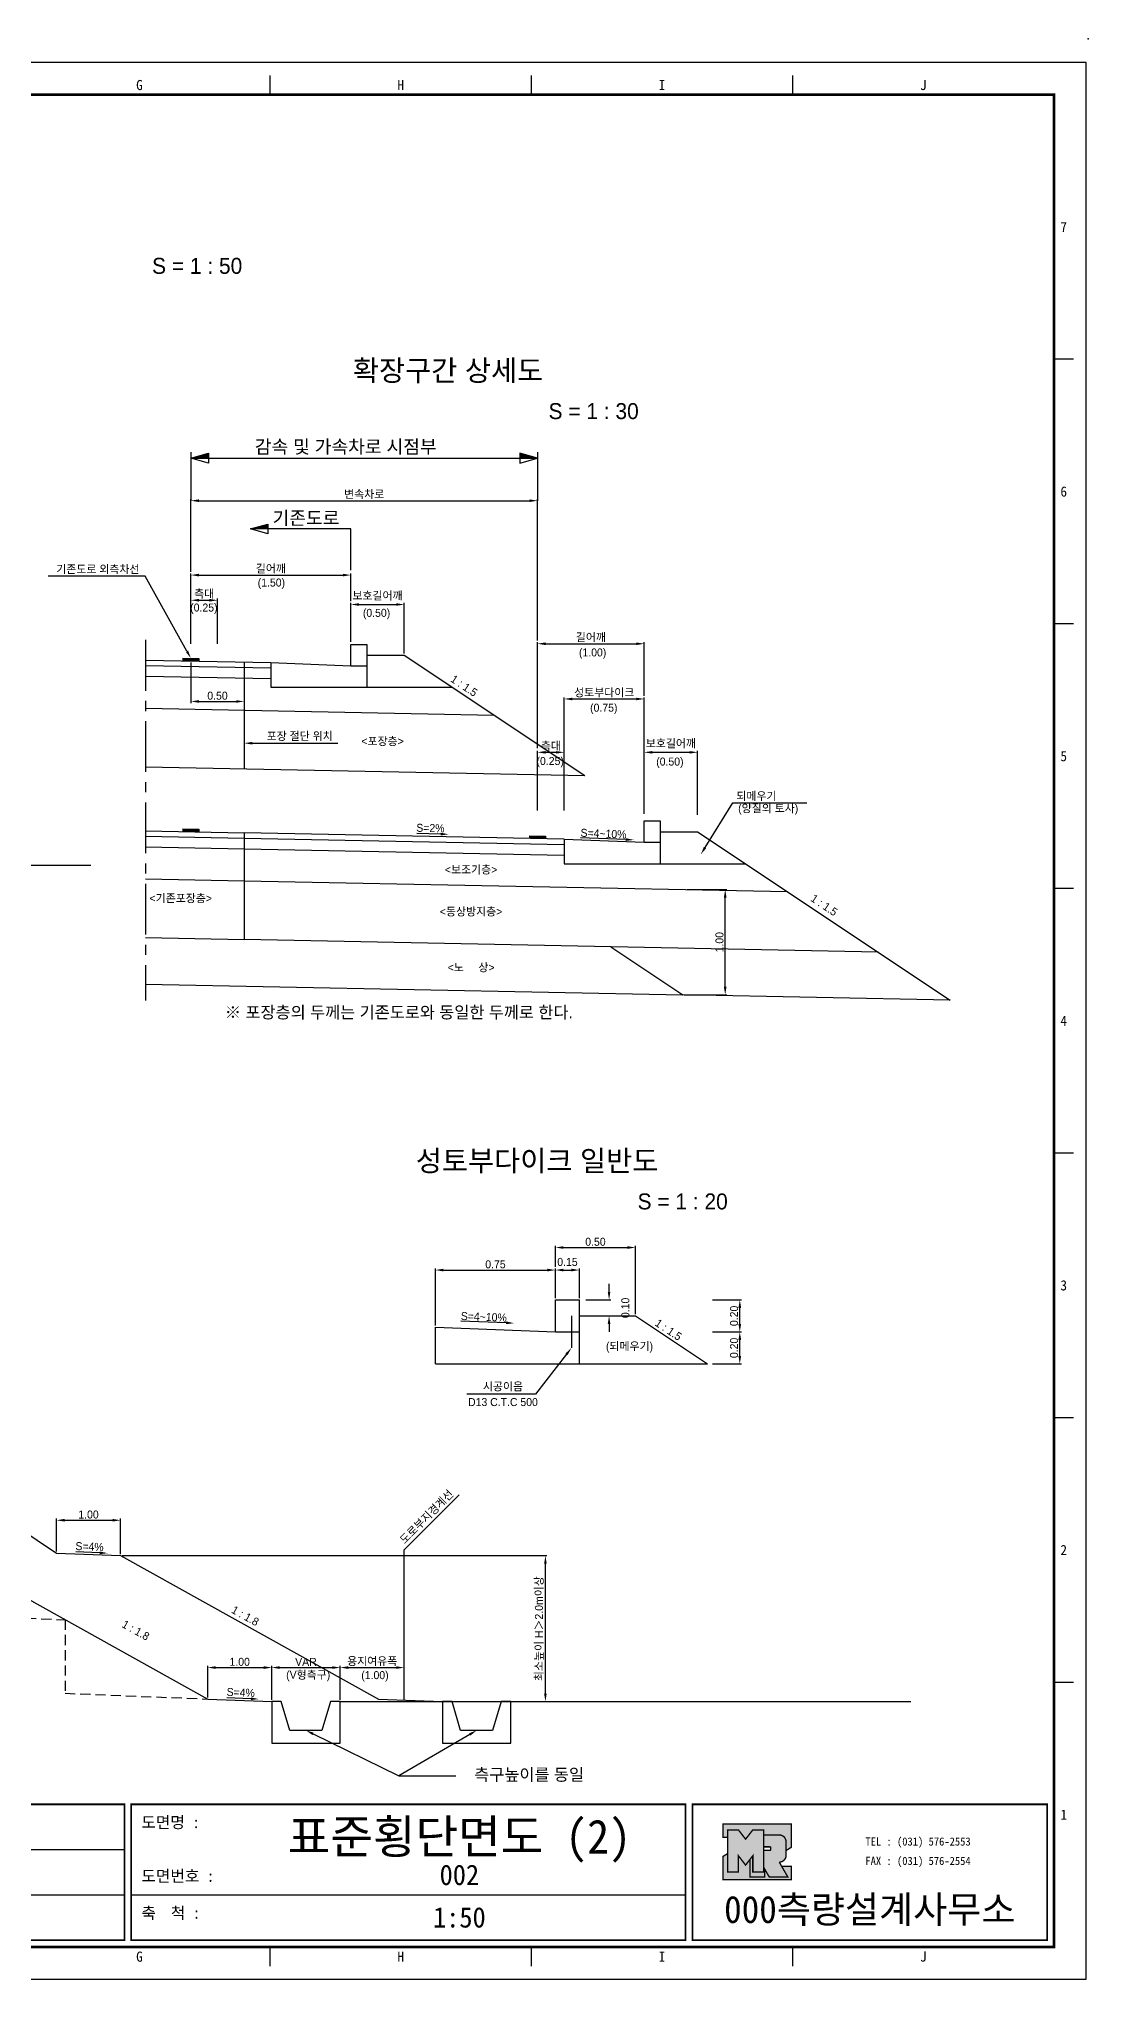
# Model space of a CAD drawing. Header units: millimetres. Extents: x 462 to 886, y -8 to 295.
# Drawn here: x 722 to 886, y -8.2 to 294.9 of the extents above; entities that cross this region are included whole.
import ezdxf
from ezdxf.enums import TextEntityAlignment as Align

# ---------------------------------------------------------------- set-up
doc = ezdxf.new("R2010")
doc.units = ezdxf.units.MM
doc.header["$LTSCALE"] = 0.25
doc.linetypes.add('CENTER', pattern=[50.8, 31.75, -6.35, 6.35, -6.35])
doc.linetypes.add('HIDDEN', pattern=[9.525, 6.35, -3.175])
for name, color, linetype in [('CC-GSTR-0004', 4, 'Continuous'), ('CZ-DIMT-0002', 7, 'Continuous'), ('CZ-EXST-0002', 22, 'Continuous'), ('CZ-LIN1-0007', 7, 'Continuous'), ('CZ-LIN2-0003', 3, 'Continuous'), ('CZ-LINE-0001', 7, 'Continuous'), ('CZ-MACL-0006', 6, 'Continuous'), ('CZ-TEXT-BOX0', 7, 'Continuous'), ('TITLE', 7, 'Continuous')]:
    doc.layers.add(name, color=color, linetype=linetype)
doc.styles.add('돋움', font='')
doc.styles.add('돋음체', font='')
doc.styles.get('돋움').set_extended_font_data('Dotum')
doc.styles.get('돋음체').set_extended_font_data('DotumChe')

msp = doc.modelspace()

# ---------------------------------------------------------------- hatches: boundary and pattern name
at = {"ltscale": 150}
h = msp.add_hatch(color=8, dxfattribs=at)
edge = h.paths.add_edge_path()
edge.add_line((839.6, 16.06), (828.93, 16.06))
edge.add_line((828.93, 16.06), (828.93, 13.98))
edge.add_line((828.93, 13.98), (829.64, 13.98))
edge.add_line((829.64, 13.98), (829.64, 15.15))
edge.add_line((829.64, 15.15), (831.33, 15.15))
edge.add_line((831.33, 15.15), (832.46, 13.7))
edge.add_line((832.46, 13.7), (833.59, 15.15))
edge.add_line((833.59, 15.15), (835.28, 15.15))
edge.add_line((835.28, 15.15), (835.28, 14.35))
edge.add_line((835.28, 14.35), (837.72, 14.35))
edge.add_arc((837.72, 13.29), 1.07, 0, 90, ccw=False)
edge.add_line((838.78, 13.29), (838.78, 11.92))
edge.add_line((838.78, 11.92), (839.6, 12.43))
edge.add_line((839.6, 12.43), (839.6, 16.06))
h.paths.add_polyline_path([(833.14, 10.53), (832.46, 9.65), (831.33, 11.11), (831.33, 8.59), (829.64, 8.59), (829.64, 11.44), (828.93, 11), (828.93, 7.37), (839.6, 7.37), (839.6, 9.45), (838.1, 9.45), (839.05, 7.8), (836.15, 7.8), (835.45, 9.01), (835.45, 7.8), (833.14, 7.8)])
msp.add_hatch(color=5, dxfattribs=at).paths.add_polyline_path([(835.28, 15.15), (833.59, 15.15), (832.46, 13.7), (831.33, 15.15), (829.64, 15.15), (829.64, 8.59), (831.33, 8.59), (831.33, 11.11), (832.46, 9.65), (833.59, 11.11), (833.59, 8.59), (835.28, 8.59)])
h = msp.add_hatch(color=161, dxfattribs=at)
edge = h.paths.add_edge_path()
edge.add_arc((837.72, 13.29), 1.07, 360, 450)
edge.add_line((837.72, 14.35), (835.28, 14.35))
edge.add_line((835.28, 14.35), (835.28, 12.5))
edge.add_line((835.28, 12.5), (836.27, 12.5))
edge.add_arc((836.27, 12.39), 0.113, 0, 90, ccw=False)
edge.add_line((836.39, 12.39), (836.39, 12.08))
edge.add_arc((836.27, 12.08), 0.113, 270, 360, ccw=False)
edge.add_line((836.27, 11.97), (835.28, 11.97))
edge.add_line((835.28, 11.97), (835.28, 8.59))
edge.add_line((835.28, 8.59), (833.59, 8.59))
edge.add_line((833.59, 8.59), (833.59, 11.11))
edge.add_line((833.59, 11.11), (833.14, 10.53))
edge.add_line((833.14, 10.53), (833.14, 7.8))
edge.add_line((833.14, 7.8), (835.45, 7.8))
edge.add_line((835.45, 7.8), (835.45, 9.01))
edge.add_line((835.45, 9.01), (836.15, 7.8))
edge.add_line((836.15, 7.8), (839.05, 7.8))
edge.add_line((839.05, 7.8), (837.72, 10.11))
edge.add_arc((837.72, 11.18), 1.07, 270, 360)
edge.add_line((838.78, 11.18), (838.78, 13.29))
at = {"layer": 'CZ-LIN1-0007'}
for points in [[(747.04, 197.7), (747.04, 198.12), (744.54, 198.17), (744.54, 197.75)], [(747.04, 171.04), (747.04, 171.46), (744.54, 171.51), (744.54, 171.09)], [(801.2, 169.96), (801.2, 170.37), (798.7, 170.42), (798.7, 170.01)]]:
    msp.add_hatch(color=256, dxfattribs=at).paths.add_polyline_path(points)
at = {"layer": 'CZ-LINE-0001'}
for points in [[(745.79, 229.4), (748.53, 230.16), (748.53, 229.4)], [(799.95, 229.4), (797.21, 230.16), (797.21, 229.4)], [(757.83, 218.34), (757.83, 219.1), (755.09, 218.34)]]:
    msp.add_hatch(color=256, dxfattribs=at).paths.add_polyline_path(points)

# ---------------------------------------------------------------- linework, layer by layer
at = {"layer": 'CC-GSTR-0004'}
for p, q in [((804.12, 169.9), (804.12, 166.06)), ((804.12, 169.9), (816.62, 169.4)), ((816.62, 169.4), (816.62, 172.73)), ((816.62, 172.73), (819.12, 172.73)), ((819.12, 172.73), (819.12, 166.06)), ((816.62, 169.4), (819.12, 169.4)), ((804.12, 166.06), (819.12, 166.06)), ((802.75, 92.93), (802.75, 97.93)), ((802.75, 97.93), (806.5, 97.93)), ((806.5, 87.93), (806.5, 97.93)), ((784, 93.68), (802.75, 92.93)), ((784, 87.93), (784, 93.68)), ((802.75, 92.93), (806.5, 92.93)), ((784, 87.93), (806.5, 87.93))]:
    msp.add_line(p, q, dxfattribs=at)
at = {"layer": 'CZ-EXST-0002'}
for p, q in [((770.79, 200.31), (773.29, 200.31)), ((770.79, 196.98), (770.79, 200.31)), ((773.29, 200.31), (773.29, 193.65)), ((738.71, 197.87), (758.29, 197.48)), ((738.71, 197.04), (758.29, 196.65)), ((758.29, 197.48), (758.29, 193.65)), ((758.29, 197.48), (770.79, 196.98)), ((773.29, 198.65), (779.12, 198.65)), ((779.12, 198.65), (807.34, 179.83)), ((738.71, 195.37), (758.29, 194.98)), ((770.79, 196.98), (773.29, 196.98)), ((758.29, 193.65), (773.29, 193.65)), ((773.29, 193.65), (786.62, 193.65)), ((738.71, 190.37), (793.17, 189.28)), ((738.71, 181.2), (807.34, 179.83)), ((738.71, 171.21), (754.12, 170.9)), ((738.71, 170.37), (754.12, 170.06)), ((738.71, 168.71), (754.12, 168.4)), ((693.8, 165.83), (730.15, 165.83)), ((738.71, 163.71), (754.12, 163.4)), ((738.71, 154.54), (754.12, 154.23)), ((811.38, 153.09), (822.63, 145.58)), ((738.71, 147.26), (822.63, 145.58)), ((748.42, 35.59), (758.42, 35.19)), ((769.12, 35.19), (858.29, 35.19))]:
    msp.add_line(p, q, dxfattribs=at)
msp.add_lwpolyline([(698.13, 58.38), (708.13, 57.98), (748.42, 35.59)], dxfattribs=at)
at = {"layer": 'CZ-EXST-0002', "linetype": 'HIDDEN'}
for points in [[(708.13, 57.98), (708.13, 48.7), (726.13, 47.98)], [(726.13, 47.98), (726.13, 36.48), (748.42, 35.59)]]:
    msp.add_lwpolyline(points, dxfattribs=at)
at = {"layer": 'CZ-EXST-0002'}
msp.add_lwpolyline([(758.42, 35.19), (758.42, 28.69), (769.12, 28.69), (769.12, 35.19), (767.62, 35.19), (766.27, 30.69), (761.27, 30.69), (759.92, 35.19), (759.92, 35.19)], close=True, dxfattribs=at)
at = {"layer": 'CZ-LIN1-0007'}
for p, q in [((744.54, 198.17), (744.54, 197.75)), ((744.54, 198.17), (747.04, 198.12)), ((747.04, 198.12), (747.04, 197.7)), ((744.54, 171.51), (747.04, 171.46)), ((744.54, 171.51), (744.54, 171.09)), ((747.04, 171.46), (747.04, 171.04)), ((798.7, 170.42), (801.2, 170.37)), ((798.7, 170.42), (798.7, 170.01)), ((801.2, 170.37), (801.2, 169.96))]:
    msp.add_line(p, q, dxfattribs=at)
at = {"layer": 'CZ-LIN2-0003'}
for p, q in [((754.12, 170.06), (804.12, 169.06)), ((819.12, 171.06), (824.95, 171.06)), ((824.95, 171.06), (864.43, 144.75)), ((754.12, 168.4), (804.12, 167.4)), ((819.12, 166.06), (832.45, 166.06)), ((754.12, 163.4), (839, 161.7)), ((864.43, 144.75), (822.63, 145.58)), ((633.68, 119.13), (724.8, 58.38)), ((806.5, 95.43), (815.25, 95.43)), ((815.25, 95.43), (826.5, 87.93)), ((806.5, 87.93), (826.5, 87.93)), ((775.09, 35.59), (785.09, 35.19))]:
    msp.add_line(p, q, dxfattribs=at)
for points in [[(754.12, 170.9), (754.12, 154.23)], [(804.12, 169.9), (754.12, 170.9)], [(853.18, 152.25), (754.12, 154.23)], [(724.8, 58.38), (734.8, 57.98), (775.09, 35.59)]]:
    msp.add_lwpolyline(points, dxfattribs=at)
msp.add_lwpolyline([(785.09, 35.19), (785.09, 28.69), (795.79, 28.69), (795.79, 35.19), (794.29, 35.19), (792.94, 30.69), (787.94, 30.69), (786.59, 35.19), (786.59, 35.19)], close=True, dxfattribs=at)
at = {"layer": 'CZ-LINE-0001'}
for p, q in [((745.79, 230.35), (745.79, 222.76)), ((799.95, 230.35), (799.95, 222.76)), ((745.79, 229.4), (748.53, 230.16)), ((745.79, 229.4), (799.95, 229.4)), ((748.53, 228.63), (745.79, 229.4)), ((748.53, 230.16), (748.53, 228.63)), ((799.95, 229.4), (797.21, 230.16)), ((797.21, 230.16), (797.21, 228.63)), ((797.21, 228.63), (799.95, 229.4)), ((745.79, 211.64), (745.79, 223.01)), ((747.04, 222.76), (798.7, 222.76)), ((799.95, 200.91), (799.95, 223.01)), ((755.09, 218.34), (757.83, 219.1)), ((770.79, 218.34), (755.09, 218.34)), ((757.83, 217.57), (755.09, 218.34)), ((757.83, 219.1), (757.83, 217.57)), ((770.79, 211.91), (770.79, 218.34)), ((745.79, 207.04), (745.79, 211.39)), ((747.04, 211.14), (769.54, 211.14)), ((770.79, 207.04), (770.79, 211.39)), ((745.79, 200.4), (745.79, 207.46)), ((747.04, 207.21), (748.7, 207.21)), ((749.95, 200.4), (749.95, 207.46)), ((770.79, 200.73), (770.79, 206.79)), ((772.04, 206.54), (777.87, 206.54)), ((779.12, 198.9), (779.12, 206.79)), ((799.95, 184.12), (799.95, 200.66)), ((801.2, 200.41), (815.37, 200.41)), ((816.62, 192.29), (816.62, 200.66)), ((745.79, 197.48), (745.79, 191.15)), ((754.12, 197.56), (754.12, 180.9)), ((754.12, 197.31), (754.12, 191.15)), ((747.04, 191.4), (752.87, 191.4)), ((804.12, 174.37), (804.12, 192.04)), ((805.37, 191.79), (815.37, 191.79)), ((816.62, 173.87), (816.62, 192.04)), ((799.95, 174.37), (799.95, 183.71)), ((801.2, 183.46), (802.87, 183.46)), ((804.12, 174.37), (804.12, 183.71)), ((816.62, 173.87), (816.62, 183.71)), ((817.87, 183.46), (823.7, 183.46)), ((824.95, 173.71), (824.95, 183.71)), ((823.34, 162.02), (829.52, 162.02)), ((829.27, 146.83), (829.27, 160.77)), ((822.88, 145.58), (829.52, 145.58)), ((802.75, 103.09), (802.75, 106.36)), ((804, 106.11), (814, 106.11)), ((815.25, 95.68), (815.25, 106.36)), ((784, 93.93), (784, 102.84)), ((785.25, 102.59), (801.5, 102.59)), ((802.75, 98.18), (802.75, 102.84)), ((802.75, 98.18), (802.75, 102.84)), ((804, 102.59), (805.25, 102.59)), ((806.5, 98.18), (806.5, 102.84)), ((811.13, 99.18), (811.13, 100.43)), ((807.5, 97.93), (811.38, 97.93)), ((827.31, 97.93), (831.8, 97.93)), ((806.75, 95.43), (811.38, 95.43)), ((811.13, 94.18), (811.13, 92.93)), ((831.55, 94.18), (831.55, 96.68)), ((827.31, 92.93), (831.8, 92.93)), ((827.31, 92.93), (831.8, 92.93)), ((831.55, 89.18), (831.55, 91.68)), ((827.31, 87.93), (831.8, 87.93)), ((779.12, 58.9), (787.71, 67.5)), ((724.8, 58.63), (724.8, 63.76)), ((734.8, 58.23), (734.8, 63.76)), ((726.05, 63.51), (733.55, 63.51)), ((735.05, 57.98), (801.43, 57.98)), ((779.12, 40.75), (779.12, 58.9)), ((801.18, 36.44), (801.18, 56.73)), ((748.42, 35.84), (748.42, 40.75)), ((749.67, 40.5), (757.17, 40.5)), ((758.42, 35.44), (758.42, 40.75)), ((758.42, 35.44), (758.42, 40.75)), ((759.67, 40.5), (767.87, 40.5)), ((769.12, 35.44), (769.12, 40.75)), ((769.12, 35.44), (769.12, 40.75)), ((770.37, 40.5), (777.87, 40.5)), ((779.12, 35.44), (779.12, 40.75)), ((795.88, 35.19), (801.43, 35.19))]:
    msp.add_line(p, q, dxfattribs=at)
at = {"layer": 'CZ-LINE-0001', "color": 7, "linetype": 'CENTER'}
msp.add_line((738.71, 201.02), (738.71, 144.69), dxfattribs=at)
at = {"layer": 'CZ-LINE-0001'}
for points in [[(745.18, 199.24), (738.65, 210.97), (723.52, 210.97)], [(755.37, 184.88), (768.77, 184.88)], [(826.12, 168.58), (830.45, 175.56), (842.04, 175.56)], [(784.82, 170.68), (781.07, 170.76)], [(813.74, 169.83), (806.65, 170.11)], [(795.04, 94.35), (787.96, 94.63)], [(804.48, 89.44), (799.62, 83.2), (788.9, 83.2)], [(731.55, 58.42), (727.8, 58.57)], [(755.17, 35.63), (751.42, 35.78)], [(764.89, 30.14), (778.26, 23.59), (787.21, 23.59)]]:
    msp.add_lwpolyline(points, dxfattribs=at)
at = {"layer": 'CZ-LINE-0001', "extrusion": (0, 0, -1)}
msp.add_lwpolyline([(-789.36, 30.06), (-778.26, 23.59), (-787.21, 23.59)], dxfattribs=at)
at = {"layer": 'CZ-LINE-0001'}
for points in [[(747.04, 222.97), (747.04, 222.55), (745.79, 222.76)], [(798.7, 222.97), (798.7, 222.55), (799.95, 222.76)], [(747.04, 211.35), (747.04, 210.93), (745.79, 211.14)], [(769.54, 211.35), (769.54, 210.93), (770.79, 211.14)], [(747.04, 207.42), (747.04, 207), (745.79, 207.21)], [(748.7, 207.42), (748.7, 207), (749.95, 207.21)], [(772.04, 206.75), (772.04, 206.34), (770.79, 206.54)], [(777.87, 206.75), (777.87, 206.34), (779.12, 206.54)], [(801.2, 200.62), (801.2, 200.21), (799.95, 200.41)], [(815.37, 200.62), (815.37, 200.21), (816.62, 200.41)], [(745.36, 199.34), (745.79, 198.15), (745, 199.14)], [(747.04, 191.61), (747.04, 191.2), (745.79, 191.4)], [(752.87, 191.61), (752.87, 191.2), (754.12, 191.4)], [(805.37, 191.99), (805.37, 191.58), (804.12, 191.79)], [(815.37, 191.99), (815.37, 191.58), (816.62, 191.79)], [(755.37, 184.67), (754.12, 184.88), (755.37, 185.08)], [(801.2, 183.66), (801.2, 183.25), (799.95, 183.46)], [(802.87, 183.66), (802.87, 183.25), (804.12, 183.46)], [(817.87, 183.66), (817.87, 183.25), (816.62, 183.46)], [(823.7, 183.66), (823.7, 183.25), (824.95, 183.46)], [(784.83, 170.89), (786.07, 170.66), (784.82, 170.47)], [(813.75, 170.04), (814.99, 169.78), (813.73, 169.62)], [(826.3, 168.47), (825.46, 167.52), (825.94, 168.69)], [(829.06, 160.77), (829.48, 160.77), (829.27, 162.02)], [(829.06, 146.83), (829.48, 146.83), (829.27, 145.58)], [(804, 106.32), (804, 105.9), (802.75, 106.11)], [(814, 106.32), (814, 105.9), (815.25, 106.11)], [(785.25, 102.8), (785.25, 102.38), (784, 102.59)], [(801.5, 102.8), (801.5, 102.38), (802.75, 102.59)], [(804, 102.8), (804, 102.38), (802.75, 102.59)], [(805.25, 102.8), (805.25, 102.38), (806.5, 102.59)], [(810.92, 99.18), (811.33, 99.18), (811.13, 97.93)], [(831.34, 96.68), (831.76, 96.68), (831.55, 97.93)], [(795.05, 94.56), (796.29, 94.3), (795.03, 94.14)], [(810.92, 94.18), (811.33, 94.18), (811.13, 95.43)], [(831.34, 94.18), (831.76, 94.18), (831.55, 92.93)], [(831.34, 91.68), (831.76, 91.68), (831.55, 92.93)], [(804.32, 89.57), (805.25, 90.43), (804.65, 89.32)], [(831.34, 89.18), (831.76, 89.18), (831.55, 87.93)], [(726.05, 63.72), (726.05, 63.3), (724.8, 63.51)], [(733.55, 63.72), (733.55, 63.3), (734.8, 63.51)], [(731.56, 58.63), (732.8, 58.37), (731.54, 58.21)], [(800.98, 56.73), (801.39, 56.73), (801.18, 57.98)], [(749.67, 40.71), (749.67, 40.29), (748.42, 40.5)], [(757.17, 40.71), (757.17, 40.29), (758.42, 40.5)], [(759.67, 40.71), (759.67, 40.29), (758.42, 40.5)], [(767.87, 40.71), (767.87, 40.29), (769.12, 40.5)], [(770.37, 40.71), (770.37, 40.29), (769.12, 40.5)], [(777.87, 40.71), (777.87, 40.29), (779.12, 40.5)], [(800.98, 36.44), (801.39, 36.44), (801.18, 35.19)], [(755.17, 35.84), (756.42, 35.58), (755.16, 35.43)], [(764.8, 29.95), (763.77, 30.69), (764.98, 30.33)]]:
    msp.add_solid(points, dxfattribs=at)
at = {"layer": 'CZ-LINE-0001', "extrusion": (0, 0, -1)}
msp.add_solid([(-789.47, 29.88), (-790.44, 30.69), (-789.26, 30.24)], dxfattribs=at)
at = {"layer": 'CZ-MACL-0006'}
msp.add_line((805.25, 95.43), (805.25, 90.43), dxfattribs=at)
at = {"layer": 'CZ-TEXT-BOX0'}
msp.add_point((885.99, 294.9), dxfattribs=at)
at = {"layer": 'TITLE', "color": 7, "linetype": 'Continuous'}
for p, q in [((758.17, 286.16), (758.17, 289.19)), ((799, 286.16), (799, 289.19)), ((839.82, 286.16), (839.82, 289.19)), ((883.67, 244.84), (880.65, 244.84)), ((883.67, 203.51), (880.65, 203.51)), ((883.67, 162.18), (880.65, 162.18)), ((883.67, 120.85), (880.65, 120.85)), ((883.67, 79.52), (880.65, 79.52)), ((883.67, 38.19), (880.65, 38.19)), ((758.17, -6.16), (758.17, -3.14)), ((799, -6.16), (799, -3.14)), ((839.82, -6.16), (839.82, -3.14))]:
    msp.add_line(p, q, dxfattribs=at)
at = {"layer": 'TITLE', "ltscale": 150}
for p, q in [((648.8, 12.07), (735.41, 12.07)), ((648.8, 5), (735.41, 5)), ((736.47, 5), (823.08, 5))]:
    msp.add_line(p, q, dxfattribs=at)
at = {"layer": 'TITLE'}
msp.add_line((880.76, -3.14), (471.9, -3.14), dxfattribs=at)
msp.add_lwpolyline([(462.32, -8.17), (885.68, -8.17), (885.68, 291.2), (462.32, 291.2)], close=True, dxfattribs=at)
at = {"layer": 'TITLE', "linetype": 'Continuous', "const_width": 0.403}
msp.add_lwpolyline([(472.4, -3.14), (472.4, 286.16), (880.65, 286.16), (880.65, -3.14)], close=True, dxfattribs=at)
at = {"layer": 'TITLE', "ltscale": 150}
for points, const_width in [([(735.41, -2.08), (648.8, -2.08), (648.8, 19.14), (735.41, 19.14)], 0.265), ([(736.47, 19.14), (823.08, 19.14), (823.08, -2.08), (736.47, -2.08)], 0.265), ([(879.58, 19.14), (879.58, -2.08), (824.14, -2.08), (824.14, 19.14), (879.58, 19.14)], 0.265), ([(835.28, 15.15), (833.59, 15.15), (832.46, 13.7), (831.33, 15.15), (829.64, 15.15), (829.64, 8.59), (831.33, 8.59), (831.33, 11.11), (832.46, 9.65), (833.59, 11.11), (833.59, 8.59), (835.28, 8.59)], 0.212), ([(833.14, 10.53), (832.46, 9.65), (831.33, 11.11), (831.33, 8.59), (829.64, 8.59), (829.64, 11.44), (828.93, 11), (828.93, 7.37), (839.6, 7.37), (839.6, 9.45), (838.1, 9.45), (839.05, 7.8), (836.15, 7.8), (835.45, 9.01), (835.45, 7.8), (833.14, 7.8)], 0.212)]:
    msp.add_lwpolyline(points, close=True, dxfattribs=dict(at, const_width=const_width))
at = {"layer": 'TITLE', "ltscale": 150, "const_width": 0.212}
for points in [[(839.6, 16.06), (828.93, 16.06), (828.93, 13.98), (829.64, 13.98), (829.64, 15.15), (831.33, 15.15), (832.46, 13.7), (833.59, 15.15), (835.28, 15.15), (835.28, 14.35), (837.72, 14.35, -0.414214), (838.78, 13.29), (838.78, 11.92), (839.6, 12.43)], [(838.78, 13.29, 0.414214), (837.72, 14.35), (835.28, 14.35), (835.28, 12.5), (836.27, 12.5, -0.414214), (836.39, 12.39), (836.39, 12.08, -0.414214), (836.27, 11.97), (835.28, 11.97), (835.28, 8.59), (833.59, 8.59), (833.59, 11.11), (833.14, 10.53), (833.14, 7.8), (835.45, 7.8), (835.45, 9.01), (836.15, 7.8), (839.05, 7.8), (837.72, 10.11, 0.414214), (838.78, 11.18)]]:
    msp.add_lwpolyline(points, format="xyb", close=True, dxfattribs=at)

# ---------------------------------------------------------------- texts
at = {"layer": 'CZ-DIMT-0002', "style": '돋움'}
for s, height, p in [('감속 및 가속차로 시점부', 2.0833, (755.78, 231.19)), ('기존도로', 2.083, (758.55, 220.05))]:
    msp.add_text(s, height=height, dxfattribs=at).set_placement(p, align=Align.MIDDLE_LEFT)
for s, height, p in [('기존도로 외측차선', 1.25, (731.26, 212.06)), ('(1.50)', 1.25, (758.37, 209.97)), ('(0.25)', 1.25, (747.82, 206.07)), ('(0.50)', 1.25, (774.8, 205.24)), ('(1.00)', 1.25, (808.56, 199.06)), ('(0.75)', 1.25, (810.3, 190.43)), ('포장 절단 위치', 1.25, (762.79, 185.99)), ('<포장층>', 1.25, (775.74, 185.2)), ('(0.25)', 1.25, (801.93, 182.1)), ('(0.50)', 1.25, (820.63, 182.01)), ('되메우기', 1.25, (834.15, 176.62)), ('(양질의 토사)', 1.25, (835.99, 174.71)), ('<보조기층>', 1.25, (789.57, 165.13)), ('<기존포장층>', 1.25, (744.21, 160.66)), ('<동상방지층>', 1.25, (789.57, 158.58)), ('<노     상>', 1.25, (789.57, 149.86)), ('※ 포장층의 두께는 기존도로와 동일한 두께로 한다.', 1.875, (778.27, 142.85)), ('(되메우기)', 1.25, (814.32, 90.69)), ('시공이음', 1.25, (794.55, 84.41)), ('D13 C.T.C 500', 1.25, (794.55, 81.97)), ('(V형측구)', 1.25, (764.12, 39.37)), ('(1.00)', 1.25, (774.55, 39.32)), ('측구높이를 동일', 1.875, (798.64, 23.78))]:
    msp.add_text(s, height=height, dxfattribs=at).set_placement(p, align=Align.MIDDLE_CENTER)
for s, rotation, p in [('1 : 1.5', 326.3099, (788.48, 193.86)), ('S=2%', 358.8542, (783.22, 171.63)), ('S=4~10%', 357.7094, (810.26, 170.76)), ('1 : 1.5', 326.3099, (844.74, 159.59)), ('S=4~10%', 357.7094, (791.56, 95.28)), ('1 : 1.5', 326.3099, (820.41, 93.27)), ('도로부지경계선', 45, (782.61, 64.04)), ('S=4%', 357.7094, (729.96, 59.4)), ('1 : 1.8', 330.9454, (754.29, 48.58)), ('1 : 1.8', 330.9454, (737.18, 46.32)), ('S=4%', 357.7094, (753.58, 36.62))]:
    msp.add_text(s, height=1.25, rotation=rotation, dxfattribs=at).set_placement(p, align=Align.MIDDLE_CENTER)
at = {"layer": 'CZ-LINE-0001', "char_height": 1.25, "attachment_point": 5, "style": '돋움'}
for s, insert in [('\\A1;변속차로', (772.87, 223.71)), ('\\A1;길어깨', (758.29, 212.09)), ('\\A1;측대', (747.87, 208.16)), ('\\A1;보호길어깨', (774.95, 207.86)), ('\\A1;길어깨', (808.29, 201.36)), ('\\A1;0.50', (749.95, 192.29)), ('\\A1;성토부다이크', (810.37, 192.73)), ('\\A1;측대', (802.04, 184.4)), ('\\A1;보호길어깨', (820.79, 184.78)), ('\\A1;0.50', (809, 107)), ('\\A1;0.75', (793.38, 103.48)), ('\\A1;0.15', (804.63, 103.85)), ('\\A1;1.00', (729.8, 64.4)), ('\\A1;1.00', (753.42, 41.39)), ('\\A1;VAR', (763.77, 41.39)), ('\\A1;용지여유폭', (774.12, 41.44))]:
    msp.add_mtext(s, dxfattribs=dict(at, insert=insert))
at = {"layer": 'CZ-LINE-0001', "char_height": 1.25, "attachment_point": 5, "rotation": 90, "style": '돋움'}
for s, insert in [('\\A1;1.00', (828.38, 153.8)), ('\\A1;0.10', (813.68, 96.68)), ('\\A1;0.20', (830.66, 95.43)), ('\\A1;0.20', (830.66, 90.43)), ('\\A1;최소높이 H＞2.0m이상', (800.24, 46.58))]:
    msp.add_mtext(s, dxfattribs=dict(at, insert=insert))
at = {"layer": 'CZ-TEXT-BOX0', "style": '돋움'}
for s, p in [('S = 1 : 50', (739.73, 259.44)), ('S = 1 : 30', (801.67, 236.75)), ('S = 1 : 20', (815.58, 113.31))]:
    msp.add_text(s, height=2.5, dxfattribs=at).set_placement(p, align=Align.MIDDLE_LEFT)
for s, p in [('확장구간 상세도', (785.97, 243.09)), ('성토부다이크 일반도', (799.88, 119.65))]:
    msp.add_text(s, height=3.25, dxfattribs=at).set_placement(p, align=Align.MIDDLE_CENTER)
at = {"layer": 'TITLE', "color": 3, "linetype": 'Continuous', "style": '돋음체'}
for s, p in [('G', (737.76, 287.68)), ('H', (778.58, 287.68)), ('I', (819.41, 287.68)), ('J', (860.23, 287.68)), ('7', (882.16, 265.51)), ('6', (882.16, 224.18)), ('5', (882.16, 182.85)), ('4', (882.16, 141.52)), ('3', (882.16, 100.19)), ('2', (882.16, 58.86)), ('1', (882.16, 17.53)), ('G', (737.76, -4.65)), ('H', (778.58, -4.65)), ('I', (819.41, -4.65)), ('J', (860.23, -4.65))]:
    msp.add_text(s, height=1.59, dxfattribs=at).set_placement(p, align=Align.MIDDLE)
at = {"layer": 'TITLE', "style": '돋음체'}
for s, p in [('도면명 :', (738.06, 15.43)), ('도면번호 :', (738.06, 7.04)), ('축  척 :', (738.06, 1.28))]:
    msp.add_text(s, height=1.804, dxfattribs=at).set_placement(p)
at = {"layer": 'TITLE', "color": 7, "linetype": 'Continuous', "style": '돋음체'}
msp.add_text('표준횡단면도 (2)', height=5.305, dxfattribs=at).set_placement((787.74, 14.1), align=Align.MIDDLE_CENTER)
at = {"layer": 'TITLE', "color": 180, "style": '돋음체'}
for s, p in [('TEL : (031) 576-2553', (851.17, 12.7)), ('FAX : (031) 576-2554', (851.17, 9.67))]:
    msp.add_text(s, height=1.2733, dxfattribs=at).set_placement(p)
at = {"layer": 'TITLE', "linetype": 'Continuous', "style": '돋음체'}
for s, p in [('002', (787.74, 8.1)), ('1:50', (787.74, 1.46))]:
    msp.add_text(s, height=3.183, dxfattribs=at).set_placement(p, align=Align.MIDDLE)
at = {"layer": 'TITLE', "color": 180, "style": '돋음체'}
msp.add_text('000측량설계사무소', height=4.244, dxfattribs=at).set_placement((851.86, 0.61), align=Align.CENTER)

doc.saveas('drawing.dxf')
